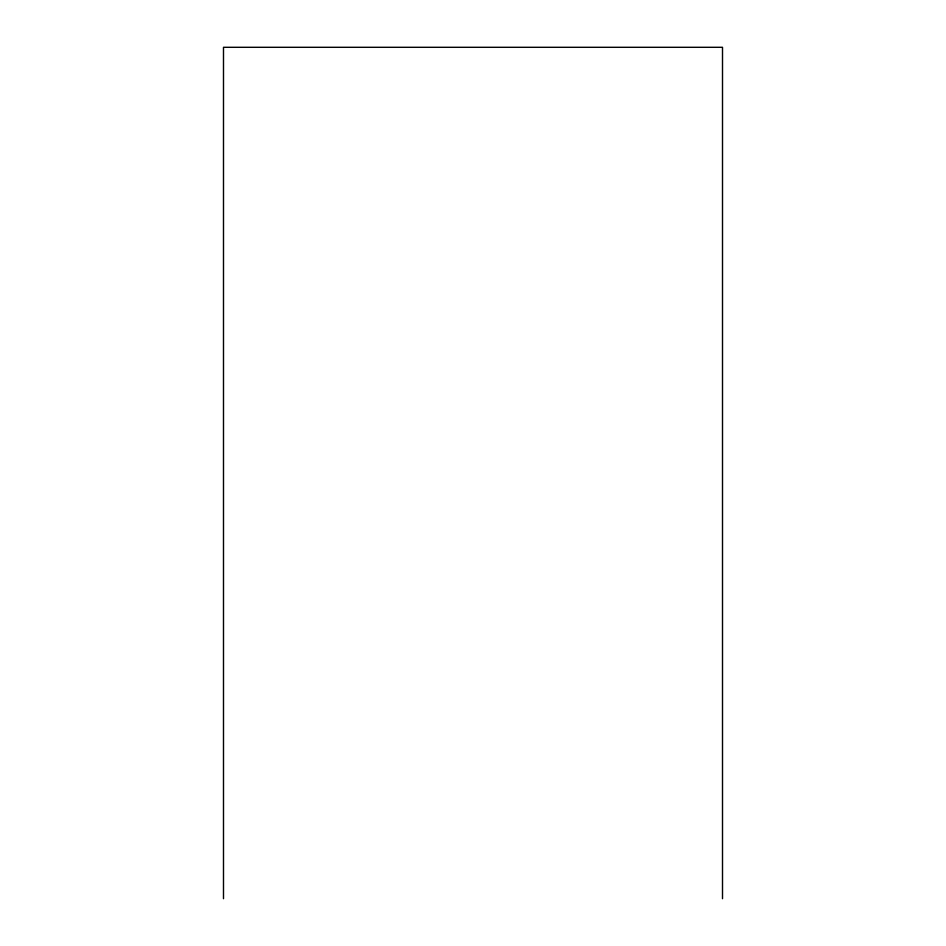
<?xml version="1.0" encoding="UTF-8"?>
<svg xmlns="http://www.w3.org/2000/svg" width="946" height="946" viewBox="0 0 946 946"><rect width="100%" height="100%" fill="white"/><g stroke="black" fill="none" stroke-linecap="round" stroke-linejoin="round"><path stroke-width="1.42" d="M722.508 898.7L722.508 47.3L223.493 47.3L223.493 898.7"/></g></svg>
